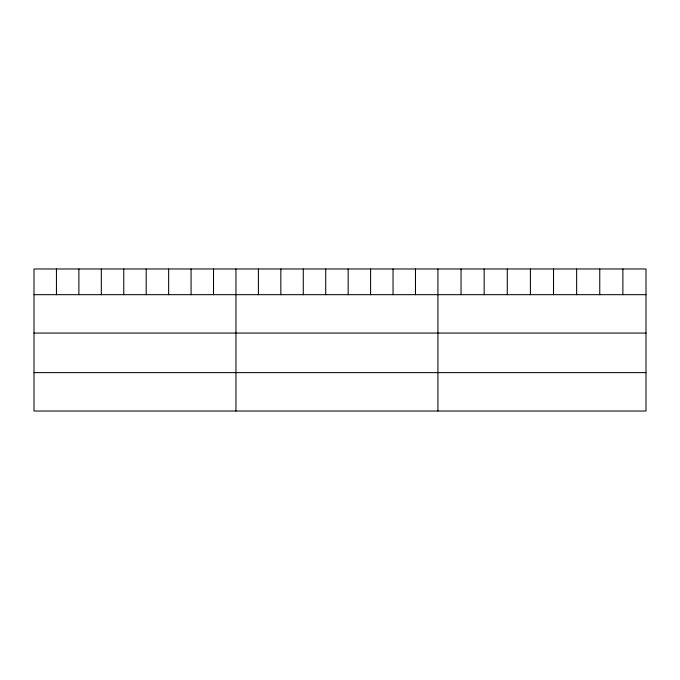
<?xml version="1.0" encoding="UTF-8"?>
<svg xmlns="http://www.w3.org/2000/svg" width="680" height="680" viewBox="0 0 680 680"><rect width="100%" height="100%" fill="white"/><g stroke="black" fill="none" stroke-linecap="round" stroke-linejoin="round"><path stroke-width="1.02" d="M646 294.678L646 411.026L34 411.026L34 268.974L646 268.974L646 294.678L34 294.678M34 333.072L646 333.072M34 372.631L646 372.631M622.88 268.974L622.88 294.678M599.76 268.974L599.76 294.678M576.64 268.974L576.64 294.678M553.52 268.974L553.52 294.678M530.4 268.974L530.4 294.678M507.28 268.974L507.28 294.678M484.16 268.974L484.16 294.678M461.04 268.974L461.04 294.678M437.92 268.974L437.92 411.026M415.48 268.974L415.48 294.678M393.04 268.974L393.04 294.678M370.6 268.974L370.6 294.678M348.16 268.974L348.16 294.678M325.72 268.974L325.72 294.678M303.28 268.974L303.28 294.678M280.84 268.974L280.84 294.678M258.4 268.974L258.4 294.678M235.96 268.974L235.96 411.026M213.52 268.974L213.52 294.678M191.08 268.974L191.08 294.678M168.64 268.974L168.64 294.678M146.2 268.974L146.2 294.678M123.76 268.974L123.76 294.678M101.32 268.974L101.32 294.678M78.88 268.974L78.88 294.678M56.44 268.974L56.44 294.678"/></g></svg>
